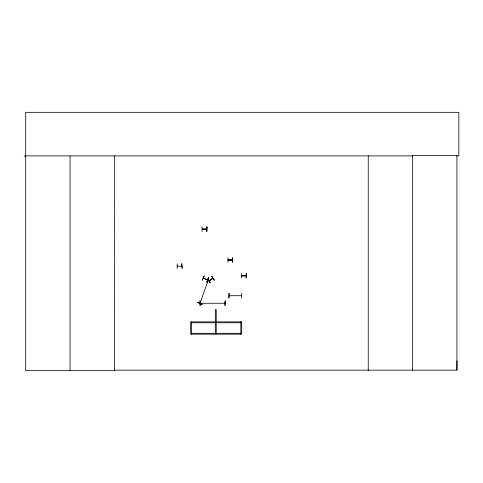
<?xml version="1.0" encoding="UTF-8"?>
<svg xmlns="http://www.w3.org/2000/svg" width="483" height="483" viewBox="0 0 483 483"><rect width="100%" height="100%" fill="white"/><g stroke="black" fill="none" stroke-linecap="round" stroke-linejoin="round"><path stroke-width="0.72" d="M456.592 155.882L458.85 155.882L458.85 112.334L25.708 112.334L25.708 370.666L114.447 370.666L114.386 370.159L456.924 370.159L456.99 360.819M209.097 280.744L212.834 278.365M212.84 278.323L209.217 280.913M199.938 303.227L200.258 302.793L200.089 303.276M199.95 303.179L200.077 302.744L200.143 303.191M205.999 279.174L210.383 280.611M208.258 279.953L208.143 280.406L208.107 279.899M200.107 303.233L208.239 279.995M202.268 280.068L204.146 275.853M202.443 280.146L204.303 275.92M207.605 280.037L203.397 278.13M206.784 282.054L208.644 277.828M203.446 278.172L207.624 279.989M177.195 266.121L181.717 266.236M241.512 275.66L241.965 275.636M245.684 275.751L246.034 275.775M209.042 280.756L212.792 278.142M200.246 303.107L200.759 303.101M228.006 259.902L232.528 260.108M241.609 275.636L246.028 275.515M246.137 275.775L241.53 275.847M200.246 303.264L200.759 303.264L200.342 303.076M224.541 303.082L224.957 303.101M202.166 229.057L206.639 229.033M206.706 229.25L202.166 229.22L206.639 229.262M232.558 260.077L228.018 260.083M207.738 279.005L210.208 282.911L207.684 279.041M177.146 263.893L177.213 268.506M181.759 263.796L182.115 268.403L181.825 263.796M241.464 273.432L241.5 278.051M241.597 275.926L246.131 275.859M241.536 293.326L241.452 297.945M199.974 300.879L200.022 305.491M200.342 303.312L200.711 303.264M224.492 303.264L224.897 303.089M24.15 156.063L25.708 156.057M25.708 155.882L412.591 155.882M206.996 226.829L206.748 231.448L206.766 226.829M202.117 231.448L202.057 226.829M206.736 231.448L206.972 226.829M232.619 257.674L232.619 262.287M229.027 260.041L231.677 260.041M228.006 262.287L227.94 257.674M229.081 295.717L241.391 295.717M200.294 303.264L224.909 303.264M191.588 322.777L240.83 322.777M191.588 333.294L240.83 333.294M197.819 302.533L202.178 304.061M211.524 276.306L214.229 280.049M200.167 300.879L200.197 305.491M456.924 370.159L456.924 155.381L412.591 155.381L412.591 370.159M368.251 155.882L368.251 370.666M240.83 321.877L240.83 334.188M232.655 257.674L232.685 262.287M216.233 334.188L216.233 309.573L215.333 309.573L215.333 334.188M191.588 321.877L191.588 334.188M114.38 155.882L114.447 370.666M70.047 155.882L70.047 370.666M197.831 302.503L202.117 304.224L197.831 302.503M208.584 277.803L206.959 282.132L208.584 277.803M211.705 276.179L214.174 280.086L211.705 276.179M246.336 273.33L246.179 277.948L246.318 273.33M229.051 293.332L228.936 297.951L229.051 293.332M225.199 300.873L224.975 305.491L225.199 300.873M241.723 321.877L190.694 321.877L190.694 334.188L241.723 334.188L241.723 321.877"/></g></svg>
